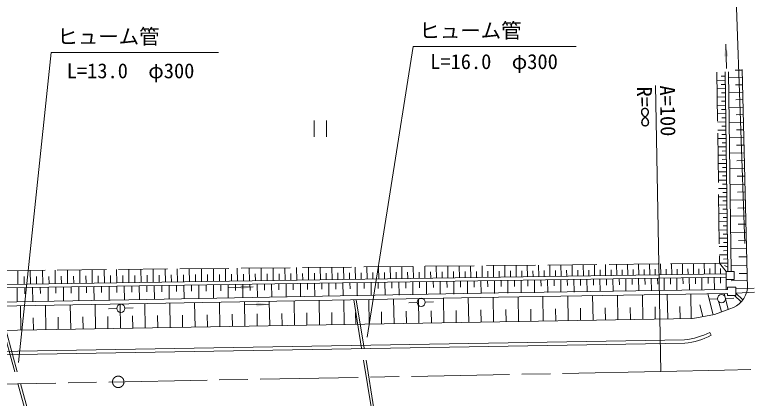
# Model space of a CAD drawing. Units: millimetres, scale not verified. Extents: x 40000 to 680000, y 20000 to 380000.
# Drawn here: x 153970 to 243696, y 273649 to 320585 of the extents above; entities that cross this region are included whole.
import ezdxf
from ezdxf.enums import TextEntityAlignment as Align

# ---------------------------------------------------------------- set-up
doc = ezdxf.new("R2010")
doc.units = ezdxf.units.MM
doc.header["$LTSCALE"] = 1000
doc.linetypes.add('CHAIN', pattern=[18.5, 12, -1.5, 3.5, -1.5])
doc.linetypes.add('DASHED', pattern=[7.5, 6, -1.5])
for name, color, linetype, lineweight in [('M-BGD', 7, 'Continuous', 13), ('M-BMK', 2, 'CHAIN', 13), ('M-STR-HTXT', 7, 'Continuous', 13)]:
    doc.layers.add(name, color=color, linetype=linetype, lineweight=lineweight)
doc.styles.add('ＭＳ ゴシック', font='')
doc.styles.get('ＭＳ ゴシック').set_extended_font_data('MS Gothic')

# ---------------------------------------------------------------- blocks, each defined once
blk = doc.blocks.new('田')
at = {"color": 7, "linetype": 'Continuous', "lineweight": 13}
for p, q in [((-0.75, 2), (-0.75, 0)), ((0.75, 0), (0.75, 2))]:
    blk.add_line(p, q, dxfattribs=at)
blk = doc.blocks.new('filled_arrow')
at = {"color": 0, "linetype": 'Continuous', "lineweight": -2}
blk.add_solid([(7.5, 1.25), (0, 0), (7.5, -1.25)], dxfattribs=at)
blk = doc.blocks.new('open_arrow')
at = {"color": 0, "linetype": 'Continuous', "lineweight": -2}
blk.add_lwpolyline([(7.5, 1.25), (0, 0), (7.5, -1.25)], dxfattribs=at)

msp = doc.modelspace()

# ---------------------------------------------------------------- linework, layer by layer
at = {"layer": 'M-BGD'}
for p, q in [((240955, 316983), (241013, 313984)), ((240864, 313582), (241187, 289168)), ((241264, 313587), (241587, 289168)), ((242946, 313809), (242099, 313789)), ((242944, 313880), (243577, 287102)), ((240878, 312555), (239878, 312541)), ((240871, 313064), (240371, 313057)), ((242967, 312914), (241264, 312874)), ((240891, 311537), (239891, 311524)), ((240884, 312046), (240385, 312039)), ((242989, 312012), (242132, 311991)), ((240905, 310519), (239905, 310506)), ((240898, 311028), (240398, 311022)), ((243010, 311108), (241288, 311067)), ((240911, 310011), (240412, 310004)), ((243032, 310196), (242166, 310175)), ((240918, 309502), (239919, 309489)), ((240925, 308993), (240425, 308987)), ((243053, 309283), (241312, 309242)), ((240931, 308484), (239932, 308471)), ((240938, 307976), (240439, 307969)), ((243075, 308361), (242200, 308341)), ((240945, 307467), (239946, 307454)), ((240952, 306959), (240452, 306952)), ((243097, 307439), (241337, 307397)), ((240958, 306450), (239959, 306437)), ((243119, 306508), (242234, 306487)), ((240972, 305433), (239973, 305420)), ((240965, 305942), (240466, 305935)), ((243141, 305575), (241361, 305533)), ((240985, 304416), (239986, 304403)), ((240979, 304925), (240479, 304918)), ((243163, 304635), (242268, 304613)), ((240999, 303399), (240000, 303386)), ((240992, 303908), (240493, 303901)), ((243185, 303693), (241386, 303650)), ((241012, 302383), (240014, 302370)), ((241005, 302891), (240506, 302885)), ((243208, 302742), (242303, 302721)), ((241019, 301875), (240520, 301868)), ((243230, 301791), (241411, 301748)), ((241026, 301366), (240027, 301353)), ((241032, 300858), (240533, 300852)), ((243253, 300830), (242338, 300808)), ((241039, 300350), (240041, 300337)), ((241046, 299842), (240547, 299835)), ((243275, 299869), (241437, 299825)), ((241052, 299334), (240054, 299321)), ((241059, 298826), (240560, 298819)), ((243298, 298898), (242374, 298876)), ((241066, 298318), (240068, 298304)), ((243321, 297927), (241463, 297883)), ((241079, 297302), (240081, 297288)), ((241073, 297810), (240574, 297803)), ((241093, 296286), (240095, 296273)), ((241086, 296794), (240587, 296787)), ((243345, 296946), (242410, 296924)), ((241106, 295270), (240109, 295257)), ((241099, 295778), (240601, 295771)), ((243368, 295964), (241489, 295920)), ((241113, 294762), (240614, 294756)), ((243391, 294974), (242446, 294951)), ((241120, 294254), (240122, 294241)), ((241126, 293747), (240628, 293740)), ((243415, 293982), (241515, 293937)), ((241133, 293239), (240136, 293226)), ((241140, 292731), (240641, 292725)), ((243438, 292981), (242483, 292958)), ((241146, 292223), (240149, 292210)), ((241153, 291716), (240655, 291709)), ((243462, 291979), (241541, 291933)), ((241160, 291208), (240163, 291195)), ((243486, 290967), (242520, 290944)), ((205557, 288353), (205538, 289817)), ((206958, 288374), (206940, 289831)), ((208357, 288395), (208338, 289846)), ((209752, 288416), (209734, 289861)), ((211144, 288437), (211126, 289875)), ((212533, 288458), (212515, 289890)), ((213919, 288479), (213901, 289904)), ((215301, 288500), (215283, 289919)), ((216681, 288520), (216662, 289933)), ((218057, 288541), (218039, 289948)), ((219429, 288562), (219411, 289962)), ((220799, 288582), (220781, 289977)), ((222165, 288645), (222148, 289991)), ((223529, 288624), (223511, 290005)), ((224889, 288644), (224871, 290019)), ((226246, 288664), (226228, 290034)), ((227599, 288685), (227582, 290048)), ((228950, 288705), (228932, 290062)), ((230297, 288726), (230280, 290076)), ((231642, 288746), (231624, 290090)), ((232983, 288766), (232966, 290104)), ((234321, 288786), (234304, 290118)), ((235656, 288806), (235639, 290132)), ((236988, 288835), (236971, 290146)), ((238316, 288846), (238300, 290160)), ((239642, 288866), (239625, 290174)), ((241173, 290193), (240176, 290180)), ((240975, 289168), (240176, 290178)), ((241167, 290701), (240668, 290694)), ((241180, 289686), (240792, 289902)), ((243510, 289955), (241568, 289909)), ((154376, 287582), (154355, 289280)), ((155897, 287604), (155876, 289296)), ((157415, 287627), (157393, 289312)), ((158929, 287650), (158907, 289328)), ((160439, 287673), (160417, 289344)), ((161946, 287696), (161924, 289359)), ((163449, 287718), (163428, 289375)), ((164949, 287741), (164928, 289391)), ((166445, 287763), (166424, 289407)), ((167938, 287786), (167917, 289422)), ((169427, 287808), (169407, 289438)), ((170913, 287831), (170893, 289453)), ((172396, 287853), (172375, 289469)), ((173875, 287875), (173854, 289484)), ((175350, 287898), (175330, 289500)), ((176823, 287920), (176802, 289515)), ((178291, 287942), (178271, 289531)), ((179757, 287964), (179736, 289546)), ((181218, 287986), (181198, 289561)), ((182677, 288008), (182657, 289577)), ((184132, 288030), (184112, 289592)), ((185584, 288052), (185564, 289607)), ((187032, 288074), (187012, 289622)), ((188477, 288095), (188457, 289638)), ((189198, 288106), (189187, 288934)), ((189919, 288117), (189899, 289653)), ((190638, 288128), (190627, 288951)), ((191357, 288139), (191337, 289668)), ((192074, 288150), (192064, 288967)), ((192792, 288160), (192772, 289683)), ((193508, 288171), (193497, 288984)), ((194223, 288182), (194204, 289698)), ((194937, 288193), (194927, 289001)), ((195652, 288203), (195632, 289713)), ((196364, 288214), (196354, 289017)), ((197076, 288225), (197057, 289728)), ((197787, 288236), (197777, 289034)), ((198498, 288246), (198479, 289743)), ((199207, 288257), (199197, 289051)), ((199916, 288268), (199897, 289758)), ((200624, 288278), (200614, 289067)), ((201331, 288289), (201312, 289772)), ((202037, 288300), (202027, 289084)), ((202743, 288310), (202724, 289787)), ((203447, 288321), (203437, 289100)), ((204151, 288332), (204133, 289802)), ((204854, 288342), (204844, 289116)), ((206258, 288363), (206248, 289133)), ((207658, 288384), (207648, 289149)), ((209055, 288405), (209045, 289165)), ((210448, 288426), (210439, 289182)), ((211839, 288447), (211829, 289198)), ((213226, 288468), (213217, 289214)), ((214610, 288489), (214601, 289230)), ((215991, 288510), (215982, 289246)), ((217369, 288531), (217359, 289262)), ((218743, 288551), (218734, 289278)), ((220114, 288572), (220105, 289294)), ((221482, 288593), (221473, 289310)), ((222847, 288654), (222838, 289326)), ((224209, 288634), (224200, 289342)), ((225567, 288654), (225558, 289358)), ((226922, 288675), (226914, 289374)), ((228275, 288695), (228266, 289389)), ((229624, 288715), (229615, 289405)), ((230970, 288736), (230961, 289421)), ((232312, 288756), (232304, 289436)), ((233652, 288776), (233643, 289452)), ((234988, 288796), (234980, 289468)), ((236322, 288816), (236313, 289483)), ((237652, 288836), (237644, 289499)), ((238979, 288856), (238971, 289514)), ((240303, 288876), (240295, 289529)), ((241975, 289168), (240975, 289168)), ((240975, 289168), (240975, 288168)), ((241975, 288168), (241975, 289168)), ((243534, 288933), (242558, 288910)), ((240975, 288886), (152632, 287555)), ((240975, 288486), (152632, 287155)), ((155137, 287593), (155125, 288537)), ((156656, 287616), (156644, 288555)), ((158172, 287639), (158160, 288572)), ((159684, 287661), (159672, 288590)), ((161192, 287684), (161181, 288608)), ((162697, 287707), (162686, 288625)), ((164199, 287730), (164187, 288643)), ((165697, 287752), (165685, 288660)), ((167192, 287775), (167180, 288678)), ((168683, 287797), (168671, 288695)), ((170170, 287819), (170159, 288712)), ((171655, 287842), (171643, 288730)), ((173135, 287864), (173124, 288747)), ((174613, 287886), (174601, 288764)), ((176087, 287909), (176075, 288781)), ((177557, 287931), (177546, 288798)), ((179024, 287953), (179013, 288815)), ((180488, 287975), (180477, 288832)), ((181948, 287997), (181937, 288849)), ((183405, 288019), (183394, 288866)), ((184858, 288041), (184847, 288883)), ((186308, 288063), (186297, 288900)), ((187755, 288084), (187744, 288917)), ((210161, 288022), (210171, 287268)), ((210988, 288035), (211008, 286459)), ((211811, 288047), (211821, 287293)), ((212634, 288059), (212654, 286487)), ((213453, 288072), (213463, 287318)), ((214273, 288084), (214293, 286516)), ((215089, 288096), (215098, 287342)), ((215904, 288109), (215925, 286544)), ((216717, 288121), (216727, 287367)), ((217529, 288133), (217549, 286572)), ((218338, 288145), (218348, 287391)), ((219146, 288157), (219166, 286600)), ((219952, 288170), (219961, 287415)), ((220757, 288182), (220776, 286628)), ((221558, 288194), (221568, 287439)), ((222360, 288206), (222379, 286655)), ((223158, 288218), (223167, 287463)), ((223956, 288230), (223975, 286683)), ((224750, 288242), (224760, 287487)), ((225544, 288254), (225564, 286710)), ((226336, 288266), (226345, 287511)), ((227126, 288278), (227146, 286737)), ((227914, 288290), (227924, 287535)), ((228701, 288301), (228721, 286764)), ((229485, 288313), (229495, 287559)), ((230269, 288325), (230289, 286791)), ((231050, 288337), (231060, 287582)), ((231830, 288349), (231850, 286818)), ((232607, 288360), (232617, 287605)), ((233384, 288372), (233404, 286845)), ((234158, 288384), (234168, 287629)), ((234932, 288395), (234951, 286872)), ((235702, 288407), (235712, 287652)), ((236472, 288419), (236491, 286898)), ((237239, 288430), (237249, 287675)), ((238006, 288442), (238025, 286925)), ((238769, 288453), (238779, 287698)), ((239532, 288465), (239552, 286951)), ((240293, 288476), (240302, 287721)), ((240975, 288168), (241975, 288168)), ((240979, 288168), (240995, 286973)), ((243554, 288059), (241602, 288013)), ((154266, 287180), (154288, 285481)), ((155215, 287194), (155224, 286442)), ((156163, 287208), (156184, 285514)), ((157107, 287223), (157117, 286471)), ((158051, 287237), (158073, 285547)), ((158992, 287251), (159001, 286499)), ((159932, 287265), (159953, 285579)), ((160868, 287279), (160877, 286527)), ((161803, 287293), (161825, 285611)), ((162735, 287307), (162745, 286555)), ((163667, 287321), (163689, 285643)), ((164595, 287335), (164605, 286583)), ((165522, 287349), (165544, 285675)), ((166446, 287363), (166456, 286611)), ((167370, 287377), (167391, 285707)), ((168289, 287391), (168299, 286639)), ((169209, 287405), (169230, 285739)), ((170124, 287419), (170134, 286666)), ((171040, 287433), (171061, 285770)), ((171951, 287446), (171961, 286694)), ((172862, 287460), (172884, 285802)), ((173770, 287474), (173780, 286721)), ((174677, 287487), (174698, 285833)), ((175581, 287501), (175590, 286748)), ((176484, 287515), (176505, 285864)), ((177383, 287528), (177393, 286776)), ((178283, 287542), (178304, 285895)), ((179178, 287555), (179188, 286803)), ((180073, 287569), (180095, 285926)), ((183130, 287284), (180131, 287225)), ((180965, 287582), (180975, 286829)), ((181856, 287596), (181877, 285957)), ((182744, 287609), (182754, 286856)), ((183631, 287622), (183652, 285988)), ((184515, 287636), (184525, 286883)), ((185398, 287649), (185419, 286018)), ((186278, 287662), (186288, 286909)), ((187158, 287675), (187179, 286048)), ((188034, 287689), (188043, 286936)), ((188909, 287702), (188930, 286079)), ((189782, 287715), (189791, 286962)), ((190653, 287728), (190674, 286109)), ((191521, 287741), (191531, 286988)), ((192389, 287754), (192410, 286139)), ((193254, 287767), (193263, 287014)), ((194118, 287780), (194138, 286168)), ((194978, 287793), (194988, 287040)), ((195839, 287806), (195859, 286198)), ((196695, 287819), (196705, 287066)), ((197552, 287832), (197572, 286228)), ((198405, 287845), (198414, 287091)), ((199257, 287858), (199278, 286257)), ((200107, 287871), (200116, 287117)), ((200956, 287883), (200976, 286286)), ((201801, 287896), (201811, 287143)), ((202646, 287909), (202667, 286315)), ((203488, 287921), (203497, 287168)), ((204329, 287934), (204350, 286344)), ((205167, 287947), (205177, 287193)), ((206005, 287959), (206025, 286373)), ((206839, 287972), (206849, 287218)), ((207673, 287985), (207693, 286402)), ((208504, 287997), (208513, 287243)), ((209334, 288010), (209354, 286431)), ((242163, 287239), (241163, 287239)), ((241163, 287239), (241163, 286979)), ((242163, 286232), (242163, 287239)), ((213122, 286536), (167929, 285693)), ((241163, 286979), (213122, 286536)), ((241163, 286479), (213131, 286036)), ((227751, 283253), (227699, 286266)), ((230794, 283306), (230742, 286314)), ((233836, 283358), (233784, 286363)), ((236704, 283408), (236653, 286401)), ((239412, 283876), (238731, 286441)), ((241230, 284559), (240723, 286472)), ((241163, 286479), (241163, 286232)), ((242163, 286232), (241163, 286232)), ((242021, 286232), (242827, 285458)), ((242163, 286530), (243019, 285690)), ((167929, 285693), (140862, 285250)), ((213131, 286036), (167938, 285194)), ((176031, 282358), (175979, 285343)), ((179073, 282411), (179021, 285400)), ((182115, 282464), (182064, 285457)), ((185158, 282516), (185106, 285513)), ((188200, 282569), (188148, 285570)), ((191242, 282621), (191190, 285627)), ((194285, 282674), (194233, 285683)), ((197327, 282727), (197275, 285740)), ((200370, 282779), (200317, 285797)), ((203179, 285377), (202179, 285342)), ((203412, 282832), (203360, 285825)), ((204178, 285411), (205177, 285446)), ((206454, 282885), (206402, 285910)), ((209497, 282937), (209444, 285967)), ((212539, 282990), (212487, 286024)), ((215582, 283043), (215529, 286074)), ((218624, 283095), (218572, 286122)), ((221667, 283148), (221614, 286170)), ((224709, 283200), (224657, 286218)), ((239910, 285818), (238911, 285783)), ((240406, 284238), (240099, 285395)), ((240910, 285853), (241909, 285887)), ((167938, 285194), (140862, 284750)), ((154734, 281990), (154682, 284983)), ((157776, 282042), (157724, 285036)), ((160819, 282095), (160767, 285088)), ((163861, 282148), (163809, 285141)), ((166447, 284635), (165447, 284600)), ((166903, 282200), (166852, 285194)), ((167446, 284670), (168445, 284705)), ((169946, 282253), (169894, 285246)), ((172988, 282306), (172936, 285299)), ((185043, 285152), (182043, 285094)), ((211018, 282964), (210992, 284460)), ((214060, 283016), (214035, 284513)), ((217103, 283069), (217077, 284566)), ((220145, 283121), (220119, 284618)), ((223188, 283174), (223162, 284671)), ((226230, 283227), (226204, 284723)), ((229273, 283279), (229247, 284776)), ((232315, 283332), (232289, 284829)), ((235357, 283385), (235331, 284881)), ((238142, 283652), (237765, 285074)), ((241447, 284617), (239540, 283923)), ((159297, 282069), (159272, 283565)), ((162340, 282121), (162314, 283618)), ((165382, 282174), (165356, 283671)), ((168425, 282227), (168399, 283723)), ((171467, 282279), (171441, 283776)), ((174509, 282332), (174483, 283829)), ((177552, 282385), (177526, 283881)), ((180594, 282437), (180568, 283934)), ((183636, 282490), (183611, 283987)), ((186679, 282543), (186653, 284039)), ((189721, 282595), (189695, 284092)), ((192764, 282648), (192738, 284144)), ((195682, 282698), (195657, 284153)), ((198848, 282753), (198823, 284250)), ((201891, 282806), (201865, 284302)), ((204933, 282858), (204907, 284355)), ((207976, 282911), (207950, 284408)), ((239540, 283923), (236903, 283411)), ((236903, 283411), (66481, 280463)), ((156255, 282016), (156229, 283513)), ((238973, 281720), (239157, 281365)), ((66530, 277893), (235907, 280802)), ((66537, 277493), (235931, 280402))]:
    msp.add_line(p, q, dxfattribs=at)
at = {"layer": 'M-BGD', "linetype": 'DASHED'}
for p, q in [((239864, 313568), (240176, 290178)), ((240176, 290178), (141550, 289146)), ((251904, 287524), (242163, 287031)), ((251945, 287026), (242163, 286530)), ((195445, 285706), (198475, 266899)), ((195748, 285712), (198753, 267061)), ((152396, 282695), (155811, 270202)), ((152708, 282695), (156121, 270208))]:
    msp.add_line(p, q, dxfattribs=at)
at = {"layer": 'M-BGD'}
for centre in [(240410, 285835), (203678, 285394), (166946, 284652)]:
    msp.add_circle(centre, 500, dxfattribs=at)
for centre, radius, start, end in [((240678, 287431), 2917, 285.27722, 353.52768), ((235008, 289382), 8627, 275.98224, 297.36312), ((235008, 289382), 9027, 275.87017, 297.36312)]:
    msp.add_arc(centre, radius, start, end, dxfattribs=at)
at = {"layer": 'M-BMK'}
msp.add_line((232982, 276914), (67307, 273796), dxfattribs=at)
msp.add_lwpolyline([(232982, 276914), (240772, 277088), (243998, 277172)], dxfattribs=at)
msp.add_circle((166636, 275665), 700, dxfattribs=at)
at = {"layer": 'M-STR-HTXT'}
for p, q in [((243266, 292593), (241742, 336557)), ((232323, 311908), (232982, 276914))]:
    msp.add_line(p, q, dxfattribs=at)
for points in [[(154450, 278029), (158441, 315949), (178897, 315949)], [(197086, 281114), (202711, 316674), (222620, 316674)]]:
    msp.add_lwpolyline(points, dxfattribs=at)

# ---------------------------------------------------------------- block references
at = {"layer": 'M-BGD', "xscale": 200, "yscale": 200}
for p, rotation in [((240955, 316983), 271.1), ((183130, 287284), 181.1), ((185043, 285152), 181.1)]:
    msp.add_blockref('filled_arrow', p, dxfattribs=dict(at, rotation=rotation))
at = {"layer": 'M-BGD', "xscale": 1000, "yscale": 1000}
msp.add_blockref('田', (191362, 305635), dxfattribs=at)
at = {"layer": 'M-STR-HTXT'}
for p, rotation in [((197086, 281114), 81), ((154450, 278029), 84)]:
    msp.add_blockref('open_arrow', p, dxfattribs=dict(at, rotation=rotation))

# ---------------------------------------------------------------- texts
at = {"layer": 'M-STR-HTXT', "style": 'ＭＳ ゴシック'}
for p in [(203461, 317174), (159191, 316449)]:
    msp.add_text('ヒューム管', height=1833, dxfattribs=at).set_placement(p, align=Align.BOTTOM_LEFT)
for s, p in [('L=16.0  φ300', (212593, 313381)), ('L=13.0  φ300', (168142, 312252))]:
    msp.add_text(s, height=1833, dxfattribs=at).set_placement(p, align=Align.BOTTOM_CENTER)
for s, p in [('R=∞', (229509, 311761)), ('A=100', (232323, 311908))]:
    msp.add_text(s, height=1833, rotation=271.078, dxfattribs=at).set_placement(p, align=Align.BOTTOM_LEFT)

doc.saveas('drawing.dxf')
